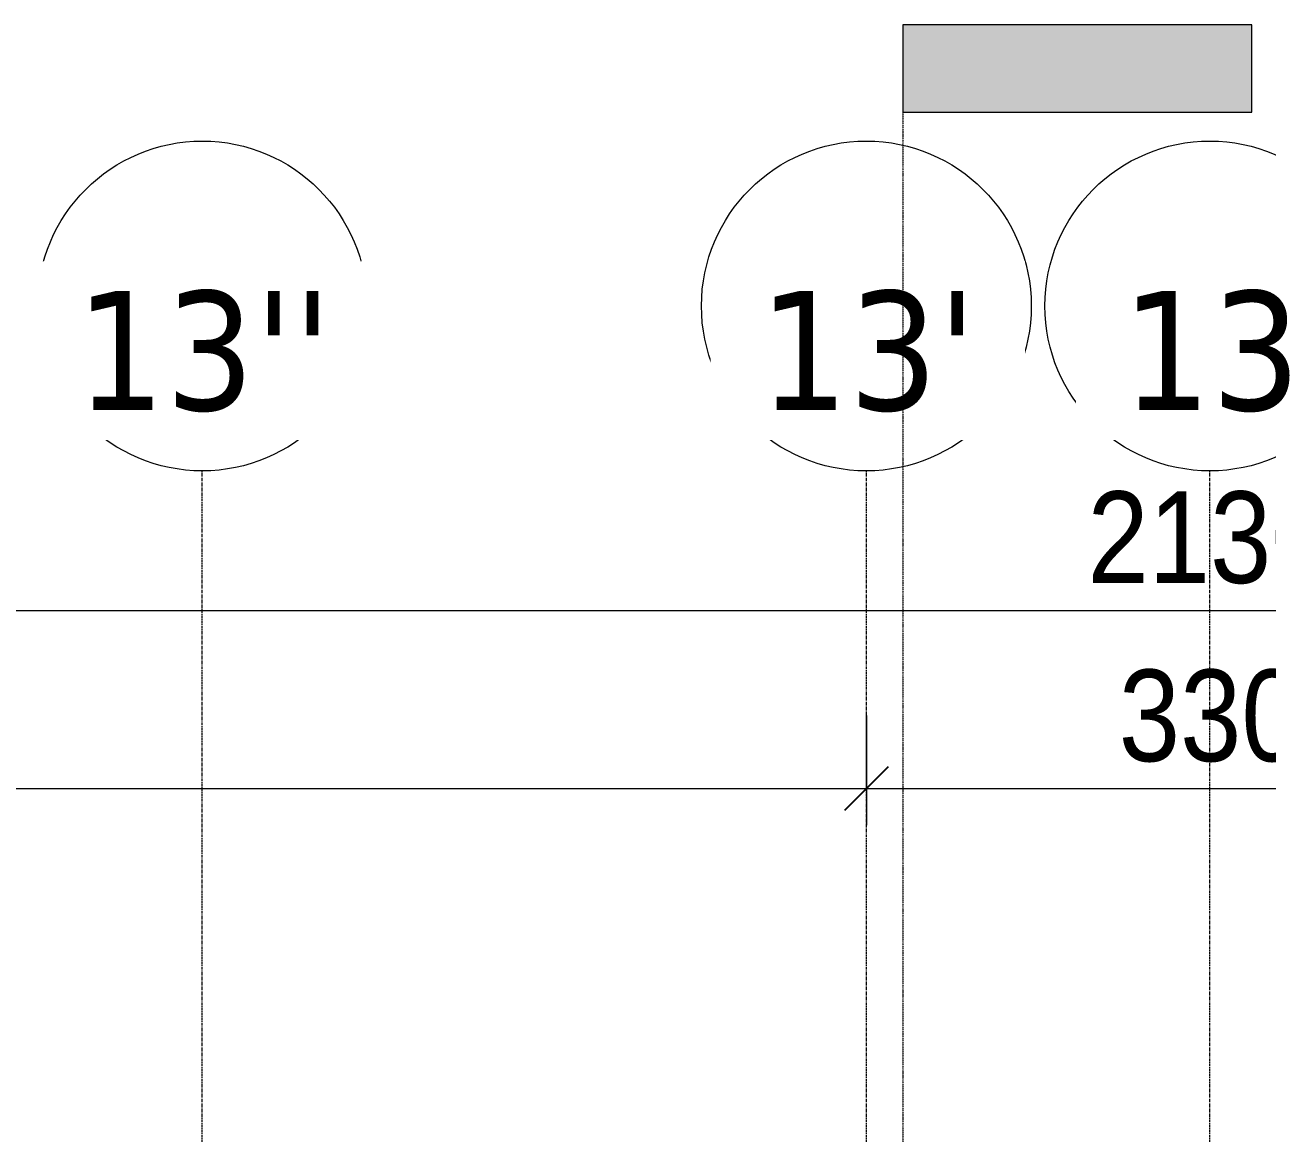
# Model space of a CAD drawing. Header units: millimetres. Extents: x 962 to 241049, y -15958 to 84407.
# Drawn here: x 174457 to 179882, y 79568 to 84407 of the extents above; entities that cross this region are included whole.
import ezdxf

# ---------------------------------------------------------------- set-up
doc = ezdxf.new("R2010")
doc.units = ezdxf.units.MM
doc.linetypes.add('Dash Dot 3_16_', pattern=[7.9375, 4.7625, -1.5875, 0, -1.5875])
doc.linetypes.add('Grid Line', pattern=[22.225, 12.7, -3.175, 3.175, -3.175])
for name, color, linetype, lineweight in [('A-ANNO-DIMS', 211, 'Continuous', 9), ('A-ANNO-DIMS-160', 211, 'Continuous', 9), ('G-ANNO-SYMB', 111, 'Continuous', 9), ('G-ANNO-SYMB-1', 111, 'Dash Dot 3_16_', 18), ('S-GRID-1', 1, 'Grid Line', 9), ('S-GRID-IDEN', 1, 'Continuous', 9)]:
    doc.layers.add(name, color=color, linetype=linetype, lineweight=lineweight)
doc.styles.add('Tahoma_B', font='tahomabd_0.ttf', dxfattribs={"height": 520})
doc.styles.add('UTM Avo', font='UTM Avo.ttf', dxfattribs={"width": 0.9, "height": 400})
doc.dimstyles.new('1_Dim_chi_tiet_2_5', dxfattribs={"dimscale": 304.8, "dimtxt": 399.720379, "dimasz": 0.629921, "dimexe": 0.524934, "dimexo": 0.0625, "dimgap": 0.052493, "dimtad": 1, "dimdec": 0, "dimrnd": 5, "dimzin": 0, "dimdsep": 46, "dimtxsty": 'UTM Avo', "dimblk1": 'OBLIQUE', "dimblk2": 'OBLIQUE', "dimsah": 1, "dimcen": 0.09, "dimdle": 0.524934, "dimazin": 0, "dimtfac": 1, "dimtdec": 4, "dimtix": 1, "dimtmove": 0, "dimatfit": 3, "dimfxl": 1.049869, "dimfxlon": 1, "dimtvp": 1, "dimtolj": 1, "dimtzin": 0, "dimarcsym": 2})

# ---------------------------------------------------------------- blocks, each defined once
blk = doc.blocks.new('Grid - M_Grid Head - Circle-353313-TKCS_MB TẦNG 1')
at = {"layer": 'S-GRID-IDEN'}
blk.add_circle((0, 0), 4.5, dxfattribs=at)
blk = doc.blocks.new('Section - 3_32_ x 3_8_-4701953-TKCS_MB TẦNG 1')
at = {"layer": 'G-ANNO-SYMB'}
blk.add_hatch(color=256, dxfattribs=at).paths.add_polyline_path([(0, 9.525), (0, 0), (-2.38125, 0), (-2.38125, 9.525)])
for p, q in [((0, 9.525), (-2.38125, 9.525)), ((-2.38125, 9.525), (-2.38125, 0)), ((0, 0), (0, 9.525)), ((-2.38125, 0), (0, 0))]:
    blk.add_line(p, q, dxfattribs=at)
blk = doc.blocks.new('DIMBLOCK140-TKCS_MB TẦNG 1')
at = {"layer": 'A-ANNO-DIMS-160'}
for p, q in [((169131.6, 81391.9), (169131.6, 80911.9)), ((169131.6, 81071.9), (169131.6, 81391.9)), ((178131.6, 81391.9), (178131.6, 80911.9)), ((178131.6, 81071.9), (178131.6, 81391.9)), ((168971.6, 81071.9), (178131.6, 81071.9))]:
    blk.add_line(p, q, dxfattribs=at)
at = {"layer": 'A-ANNO-DIMS-160', "lineweight": 25}
for p, q in [((169131.6, 81071.9), (169227.6, 81167.9)), ((178131.6, 81071.9), (178227.6, 81167.9)), ((169131.6, 81071.9), (169035.6, 80975.9)), ((178131.6, 81071.9), (178035.6, 80975.9))]:
    blk.add_line(p, q, dxfattribs=at)
at = {"layer": 'A-ANNO-DIMS-160', "color": 0, "insert": (173083.8, 81591.5), "char_height": 400, "width": 1314.636, "attachment_point": 1, "line_spacing_factor": 1.110334, "style": 'UTM Avo'}
blk.add_mtext('9000', dxfattribs=at)
blk = doc.blocks.new('_Oblique')
at = {"color": 0, "linetype": 'ByBlock', "lineweight": -2}
blk.add_line((-0.5, -0.5), (0.5, 0.5), dxfattribs=at)
blk = doc.blocks.new('DIMBLOCK141-TKCS_MB TẦNG 1')
at = {"layer": 'A-ANNO-DIMS-160'}
for p, q in [((178131.6, 81391.9), (178131.6, 80911.9)), ((178131.6, 81071.9), (178131.6, 81391.9)), ((181431.6, 81391.9), (181431.6, 80911.9)), ((181431.6, 81071.9), (181431.6, 81391.9)), ((178131.6, 81071.9), (181431.6, 81071.9))]:
    blk.add_line(p, q, dxfattribs=at)
at = {"layer": 'A-ANNO-DIMS-160', "lineweight": 25}
for p, q in [((178131.6, 81071.9), (178227.6, 81167.9)), ((181431.6, 81071.9), (181527.6, 81167.9)), ((178131.6, 81071.9), (178035.6, 80975.9)), ((181431.6, 81071.9), (181335.6, 80975.9))]:
    blk.add_line(p, q, dxfattribs=at)
at = {"layer": 'A-ANNO-DIMS-160', "color": 0, "insert": (179233.8, 81591.5), "char_height": 400, "width": 1314.636, "attachment_point": 1, "line_spacing_factor": 1.110334, "style": 'UTM Avo'}
blk.add_mtext('3300', dxfattribs=at)
blk = doc.blocks.new('DIMBLOCK144-TKCS_MB TẦNG 1')
at = {"layer": 'A-ANNO-DIMS-160'}
for p, q in [((169131.6, 82170.2), (169131.6, 81690.2)), ((169131.6, 81850.2), (169131.6, 82170.2)), ((190431.6, 82170.2), (190431.6, 81690.2)), ((190431.6, 81850.2), (190431.6, 82170.2)), ((168971.6, 81850.2), (190591.6, 81850.2))]:
    blk.add_line(p, q, dxfattribs=at)
at = {"layer": 'A-ANNO-DIMS-160', "lineweight": 25}
for p, q in [((169131.6, 81850.2), (169227.6, 81946.2)), ((190431.6, 81850.2), (190527.6, 81946.2)), ((169131.6, 81850.2), (169035.6, 81754.2)), ((190431.6, 81850.2), (190335.6, 81754.2))]:
    blk.add_line(p, q, dxfattribs=at)
at = {"layer": 'A-ANNO-DIMS-160', "color": 0, "insert": (179096.9, 82369.8), "char_height": 400, "width": 1643.295, "attachment_point": 1, "line_spacing_factor": 1.110334, "style": 'UTM Avo'}
blk.add_mtext('21300', dxfattribs=at)

msp = doc.modelspace()

# ---------------------------------------------------------------- linework, layer by layer
at = {"layer": 'S-GRID-1'}
for p, q in [((175231.7, 78459.2), (175231.7, 82459.2)), ((178131.6, 78459.2), (178131.6, 82459.2)), ((179631.6, 78459.2), (179631.6, 82459.2))]:
    msp.add_line(p, q, dxfattribs=at)

# ---------------------------------------------------------------- block references
at = {"layer": 'G-ANNO-SYMB', "xscale": 159.9999999999999, "yscale": 159.9999999999999, "zscale": 159.9999999999999, "rotation": 269.9999999999996}
msp.add_blockref('Section - 3_32_ x 3_8_-4701953-TKCS_MB TẦNG 1', (178291.6, 84025.7), dxfattribs=at)
at = {"layer": 'S-GRID-IDEN', "xscale": 159.9999999999999, "yscale": 159.9999999999999, "zscale": 159.9999999999999}
for p in [(175231.7, 83179.2), (178131.6, 83179.2), (179631.6, 83179.2)]:
    msp.add_blockref('Grid - M_Grid Head - Circle-353313-TKCS_MB TẦNG 1', p, dxfattribs=at)

# ---------------------------------------------------------------- dimensions: what is measured, and where the dimension line sits
at = {"layer": 'A-ANNO-DIMS'}
for base, p1, p2, override, picture, middle in [((190431.6, 81850.2), (169131.6, 82170.2), (190431.6, 82170.2), {"dimpost": '<>', "dimfxl": 21300}, 'DIMBLOCK144-TKCS_MB TẦNG 1', (179781.6, 82073.2)), ((178131.6, 81071.9), (169131.6, 81391.9), (178131.6, 81391.9), {"dimpost": '<>', "dimfxl": 9000}, 'DIMBLOCK140-TKCS_MB TẦNG 1', (173631.6, 81294.9)), ((181431.6, 81071.9), (178131.6, 81391.9), (181431.6, 81391.9), {"dimpost": '<>', "dimfxl": 3300}, 'DIMBLOCK141-TKCS_MB TẦNG 1', (179781.6, 81294.9))]:
    dim = msp.add_linear_dim(base=base, p1=p1, p2=p2, dimstyle='1_Dim_chi_tiet_2_5', override=override, dxfattribs=at)
    dim.commit()
    dim.dimension.update_dxf_attribs({"geometry": picture, "text_midpoint": middle})

# ---------------------------------------------------------------- next in the draw order: texts
at = {"layer": 'S-GRID-IDEN', "char_height": 520, "attachment_point": 5, "line_spacing_factor": 0.996129, "style": 'Tahoma_B', "bg_fill": 3, "box_fill_scale": 1.25, "bg_fill_color": 256, "bg_fill_true_color": 13158600, "bg_fill_transparency": 0}
for s, insert, width in [("\\pt2031.9988,4063.9976,6096.0016,8128.0004,10159.9992,12191.998,14224.002,16256.0008,18287.9996,20319.9984,22352.0024,24384.0012,26416,28447.9988,30479.9976,32512.0016,34544.0004,36575.9992,38607.998,40640.002,42672.0008,44703.9996,46735.9984,48768.0024,50800.0012,52832,54863.9988,56895.9976,58928.0016,60960.0004,62991.9992,65023.998;13''", (175238.4, 82979.5), 1302.4), ("\\pt2031.9988,4063.9976,6096.0016,8128.0004,10159.9992,12191.998,14224.002,16256.0008,18287.9996,20319.9984,22352.0024,24384.0012,26416,28447.9988,30479.9976,32512.0016,34544.0004,36575.9992,38607.998,40640.002,42672.0008,44703.9996,46735.9984,48768.0024,50800.0012,52832,54863.9988,56895.9976,58928.0016,60960.0004,62991.9992,65023.998;13'", (178138.3, 82979.5), 1112), ('\\pt2031.9988,4063.9976,6096.0016,8128.0004,10159.9992,12191.998,14224.002,16256.0008,18287.9996,20319.9984,22352.0024,24384.0012,26416,28447.9988,30479.9976,32512.0016,34544.0004,36575.9992,38607.998,40640.002,42672.0008,44703.9996,46735.9984,48768.0024,50800.0012,52832,54863.9988,56895.9976,58928.0016,60960.0004,62991.9992,65023.998;13', (179638.3, 82979.5), 921.6)]:
    msp.add_mtext(s, dxfattribs=dict(at, insert=insert, width=width))

# ---------------------------------------------------------------- next in the draw order: linework, layer by layer
at = {"layer": 'G-ANNO-SYMB-1'}
msp.add_line((178291.6, 84025.7), (178291.6, 9773.9), dxfattribs=at)

doc.saveas('drawing.dxf')
